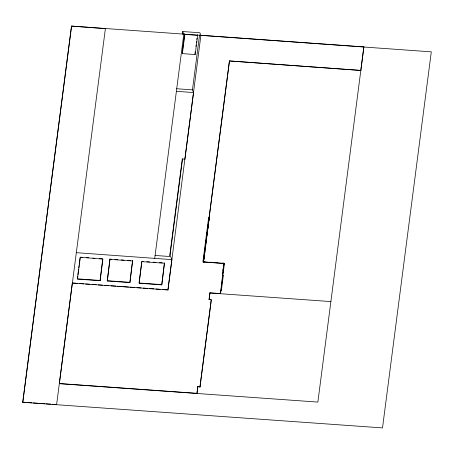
<?xml version="1.0" encoding="UTF-8"?>
<svg xmlns="http://www.w3.org/2000/svg" width="454" height="454" viewBox="0 0 454 454"><rect width="100%" height="100%" fill="white"/><g stroke="black" fill="none" stroke-linecap="round" stroke-linejoin="round"><path stroke-width="0.68" d="M71.494 26.082L431.3 51.847L382.506 427.918L22.762 402.306L71.494 26.082L105.39 28.636L56.597 404.713L52.306 404.264M22.762 402.306L71.556 26.23M167.94 289.981L200.901 35.293L363.87 46.898L317.868 402.085L59.326 383.675L72.305 283.029L167.94 289.981L171.879 259.626L170.051 255.148L182.542 158.866M77.435 278.137L77.708 276.043M77.889 274.647L78.616 269.069M78.792 267.678L79.064 265.584M79.246 264.188L80.063 257.912M80.267 257.497L77.458 279.114L100.079 280.725L102.882 259.103L80.154 257.214L82.27 257.367M100.079 280.725L102.769 258.825M129.895 282.604L132.591 260.704L129.895 282.604L107.28 280.992L109.97 259.098L111.383 259.194M107.28 280.992L109.97 259.098M139.128 282.286L141.75 262.06M143.254 261.464L141.841 261.362L139.151 283.262L161.766 284.874L164.456 262.974L161.766 284.874M182.338 34.322L182.701 31.536L199.868 32.756L200.963 35.446M154.712 258.4L183.796 34.22L182.701 31.536M182.383 53.629L184.88 34.419L184.619 33.783L182.128 52.993L182.383 53.629L195.175 54.537L197.666 35.327L197.405 34.697M195.004 53.22L195.18 51.847M195.89 46.359L196.071 44.986M196.338 42.926L196.514 41.558M196.781 39.498L196.962 38.125M155.092 255.466L169.631 256.499L182.287 158.94L184.914 159.127L193.557 92.548L192.456 89.864L199.595 34.844M229.406 60.938L360.896 70.444L229.406 60.938L203.33 261.93L224.418 263.575L220.508 293.727L223.947 263.189L222.545 263.087M203.392 262.077L229.469 61.086M203.551 261.947L204.981 261.839M203.852 259.637L204.033 258.235M204.306 256.13L204.487 254.734M204.669 253.332L204.941 251.227M205.214 249.127L205.395 247.725M205.668 245.625L205.849 244.224M206.031 242.822L206.303 240.722M206.485 239.32L206.757 237.221M207.03 235.115L207.211 233.719M207.484 231.614L207.665 230.212M207.847 228.81L208.119 226.711M208.392 224.611L208.573 223.209M208.851 221.109L209.033 219.708M220.882 290.225L221.382 290.407L223.334 275.334L222.46 275.272L224.009 263.337L202.893 261.901L208.647 217.557L209.305 217.602L203.579 261.737M197.825 386.774L196.957 393.476L197.762 386.626L200.015 386.933L197.762 386.626M200.015 386.933L211.314 299.833L209.061 299.526L209.935 292.83L220.445 293.579M209.124 299.68L209.935 292.83M199.953 386.78L211.252 299.685L209.061 299.526M222.897 270.198L223.073 268.83M360.834 70.296L363.87 46.898M184.88 34.419L197.666 35.327M176.663 88.74L192.456 89.864M176.385 91.328L193.557 92.548M209.901 262.185L211.303 262.287M216.223 262.639L217.625 262.735M171.879 259.626L76.244 252.668M114.919 259.45L117.745 259.648M121.28 259.898L124.107 260.102M127.642 260.352L130.468 260.556M146.79 261.714L149.616 261.918M153.151 262.168L155.977 262.372M159.513 262.622L162.339 262.826M86.51 257.668L88.632 257.821M92.871 258.122L94.994 258.275M99.233 258.576L102.059 258.774M110.084 259.376L132.704 260.988M141.954 261.646L164.575 263.252M107.167 280.714L129.782 282.326M139.037 282.984L161.652 284.59M77.345 278.835L99.965 280.441M73.009 283.08L77.225 283.381M79.331 283.529L83.547 283.829M85.658 283.977L89.875 284.278M91.98 284.431L96.197 284.732M98.308 284.879L102.525 285.18M104.63 285.328L108.847 285.628M110.958 285.782L115.878 286.133M117.28 286.23L122.2 286.582M123.607 286.684L128.522 287.03M129.929 287.132L134.849 287.484M136.955 287.632L141.171 287.932M143.282 288.08L147.499 288.381M149.604 288.534L153.821 288.835M155.932 288.982L160.148 289.283M162.254 289.431L167.174 289.783M209.992 292.978L330.904 301.587M59.264 383.528L196.894 393.323M22.7 402.153L25.52 402.358M26.928 402.46L31.865 402.806M33.273 402.908L38.21 403.26M39.617 403.362L44.554 403.714M45.962 403.81L50.899 404.162M194.914 53.907L195.175 54.537"/></g></svg>
